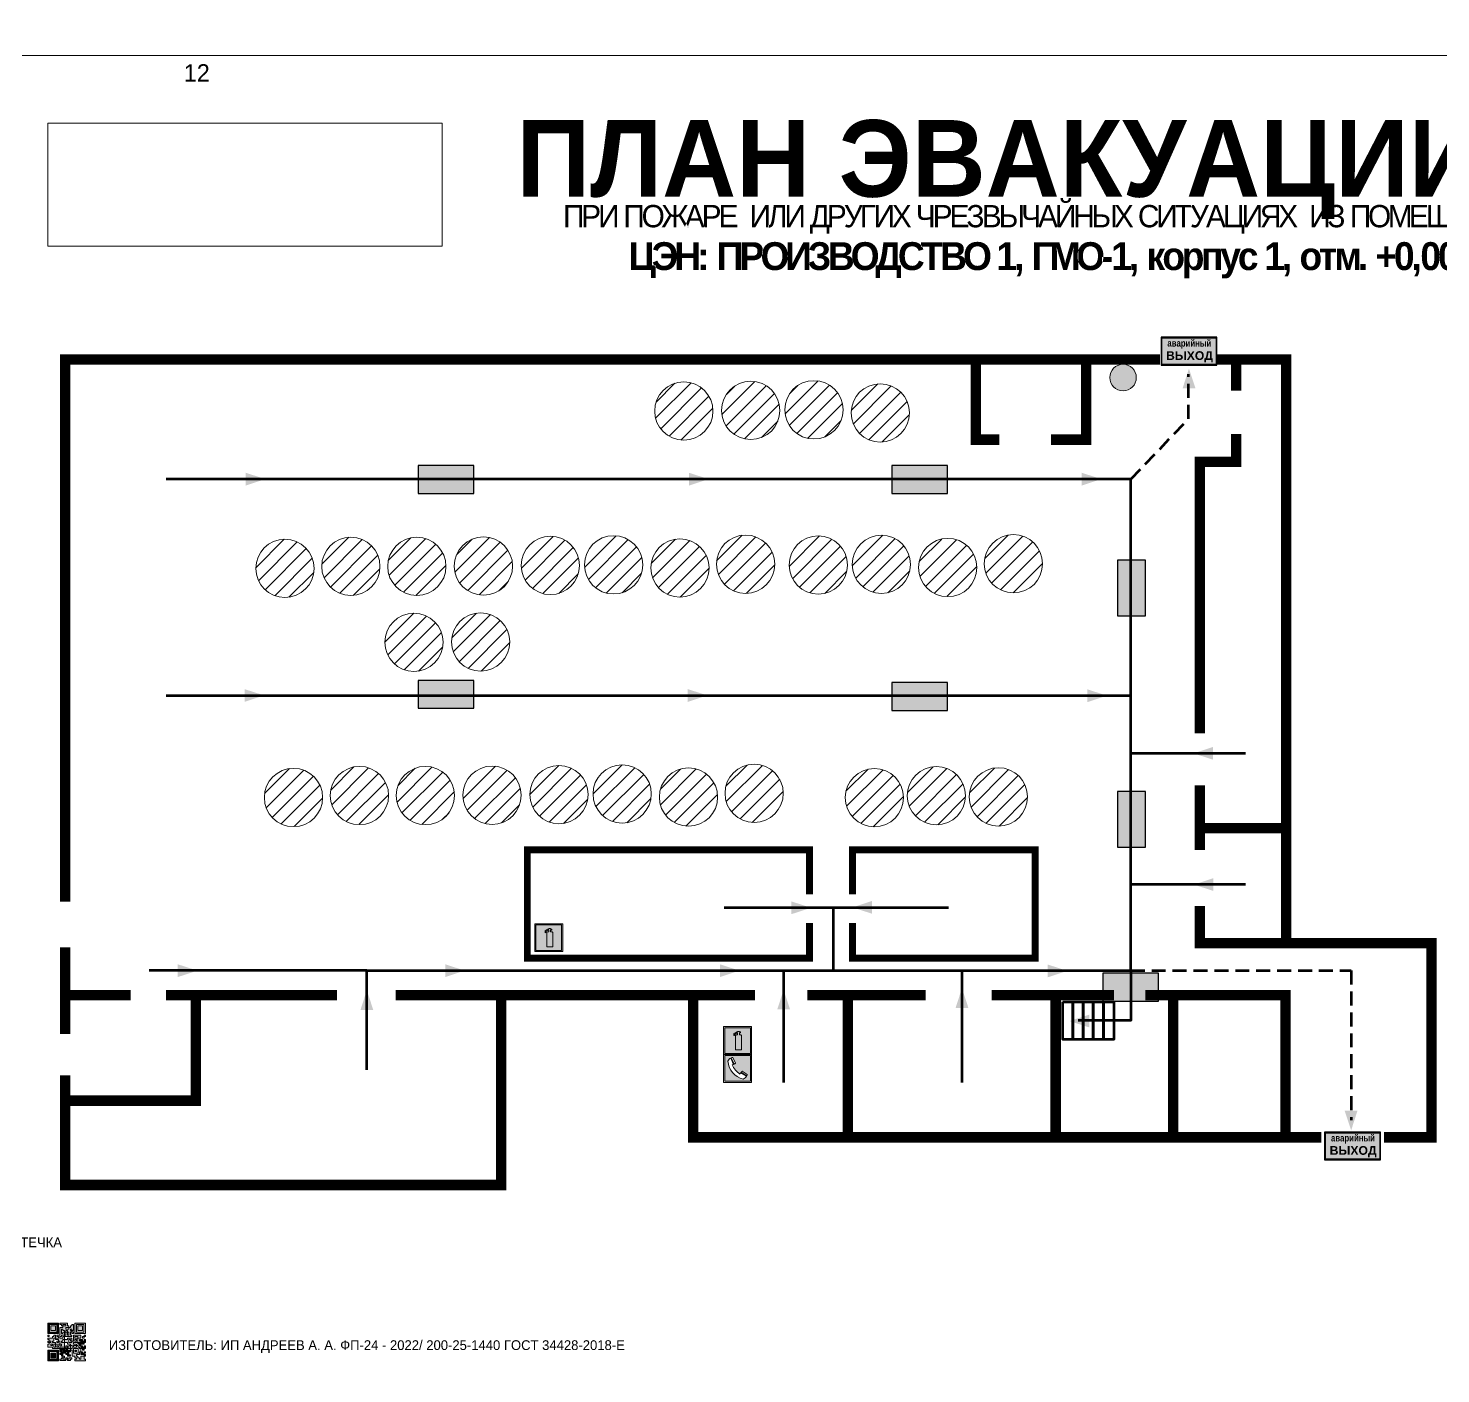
# Model space of a CAD drawing. Header units: millimetres. Extents: x 13810 to 67229, y 12374 to 21950.
# Drawn here: x 41934.3 to 42339.6, y 14171.8 to 14557.8 of the extents above; entities that cross this region are included whole.
import ezdxf

# ---------------------------------------------------------------- set-up
doc = ezdxf.new("R2010")
doc.units = ezdxf.units.MM
doc.linetypes.add('{ Wide Dash }', pattern=[12, 4, -2, 4, -2])
doc.layers.add('План_Штампы', color=7, linetype='Continuous')
doc.styles.add('обычный', font='arial.ttf')
picture_1 = doc.add_image_def('image1.jpg', size_in_pixel=(337, 105))

# ---------------------------------------------------------------- blocks, each defined once
blk = doc.blocks.new('A$C41C009D9')
at = {"true_color": 0xffffff}
blk.add_hatch(color=7, dxfattribs=at).paths.add_polyline_path([(0, 8), (-16, 8), (-16, 0), (0, 0)])
h = blk.add_hatch(color=126)
h.dxf.hatch_style = 1
h.paths.add_polyline_path([(-15.8, 7.8), (-15.8, 0.2), (-0.2, 0.2), (-0.2, 7.8)])
at = {"color": 126}
for points in [[(-16, 0), (0, 0), (0, 8), (-16, 8)], [(-16, 0), (0, 0), (0, 8), (-16, 8)], [(-15.8, 7.8), (-0.2, 7.8), (-0.2, 0.2), (-15.8, 0.2)]]:
    blk.add_lwpolyline(points, close=True, dxfattribs=at)
at = {"color": 7, "true_color": 0xffffff, "insert": (-15.8, 7.3), "char_height": 2.5, "width": 15.5999, "attachment_point": 1, "style": 'обычный'}
blk.add_mtext('\\pi1.6133;{\\fArial|b1|i0|c204|p34;\\H0.8x;\\W0.8;аварийный\\H1.25x;\\W1;\\P\\pi1.2327;ВЫХОД}', dxfattribs=at)
blk = doc.blocks.new('A$C7B4425F7')
at = {"true_color": 0xffffff}
blk.add_hatch(color=7, dxfattribs=at).paths.add_polyline_path([(0, 0), (-16, 0), (-16, -8), (0, -8)])
h = blk.add_hatch(color=126)
h.paths.add_polyline_path([(-0.2, -0.2), (-15.8, -0.2), (-15.8, -7.8), (-0.2, -7.8)])
h.paths.add_polyline_path([(-11.76, -2.03), (-11.76, -3.66), (-11.17, -3.66, -0.568275), (-11.17, -6.18), (-12.58, -6.18), (-12.58, -2.03)], flags=16)
h.paths.add_polyline_path([(-13.33, -4.12, -0.495768), (-13.59, -6.18), (-15.03, -6.18), (-15.03, -2.03), (-13.59, -2.03, -0.487973)], flags=16)
h.paths.add_polyline_path([(-10.25, -2.03), (-9.48, -2.03), (-9.48, -6.18), (-10.25, -6.18)], flags=16)
h.paths.add_polyline_path([(-13.84, -3.69), (-14.24, -3.69), (-14.24, -3.03), (-13.9, -3.03, -0.692621)], flags=0)
h.paths.add_polyline_path([(-9.15, -2.03), (-8.4, -2.03), (-8.04, -3.07), (-7.68, -2.03), (-6.93, -2.03), (-7.64, -4.1), (-6.93, -6.18), (-7.68, -6.18), (-8.04, -5.14), (-8.4, -6.18), (-9.15, -6.18), (-8.44, -4.1)], flags=16)
h.paths.add_polyline_path([(-11.76, -4.46), (-11.42, -4.46, -0.692621), (-11.36, -5.12), (-11.76, -5.12)], flags=0)
h.paths.add_polyline_path([(-13.9, -5.2), (-14.24, -5.2), (-14.24, -4.55), (-13.84, -4.55, -0.708038)], flags=0)
edge = h.paths.add_edge_path(flags=16)
edge.add_ellipse((-5.51, -4.08), major_axis=(0, 2.05), ratio=0.586184, start_angle=0, end_angle=360)
edge = h.paths.add_edge_path(flags=0)
edge.add_ellipse((-5.51, -4.08), major_axis=(0, 1.14), ratio=0.454828, start_angle=0, end_angle=360)
h.paths.add_polyline_path([(-4.13, -4.96, 0.377264), (-3.48, -4.52, 0.0555), (-3.16, -2.03), (-1.66, -2.03), (-1.66, -4.96), (-0.96, -4.96), (-0.96, -7.01), (-1.75, -7.01), (-1.75, -6.18), (-3.3, -6.18), (-3.3, -7.02), (-4.13, -7.02)], flags=16)
h.paths.add_polyline_path([(-2.73, -2.91), (-2.28, -2.91), (-2.28, -4.96), (-3.05, -4.96, 0.079136)], flags=0)
at = {"color": 126}
blk.add_lwpolyline([(-16, -8), (0, -8), (0, 0), (-16, 0)], close=True, dxfattribs=at)
blk = doc.blocks.new('A$C32E8229D')
at = {"true_color": 0xffffff}
blk.add_hatch(color=7, dxfattribs=at).paths.add_polyline_path([(0, 0), (0, -8), (16, -8), (16, 0)])
h = blk.add_hatch(color=126)
h.paths.add_polyline_path([(0.2, -0.2), (15.8, -0.2), (15.8, -7.8), (0.2, -7.8)])
h.paths.add_polyline_path([(13.49, -2.05), (12.08, -2.05), (11.37, -2.63, 0.162397), (11.29, -2.84), (11.29, -3.63), (10.35, -3.63), (10.35, -4.05), (11.68, -4.05), (11.68, -3.48), (12.26, -4.28), (11.29, -5.1), (11.29, -6.78), (11.85, -6.78), (11.85, -5.44), (12.8, -4.64), (12.8, -5.94), (14.46, -5.94), (14.46, -5.39), (13.45, -5.39), (13.45, -3.97), (12.46, -2.59), (13.15, -2.59), (13.69, -3.34), (14.18, -3)], flags=16)
h.paths.add_polyline_path([(10.74, -1.82, 1), (11.8, -1.82, 1)], flags=16)
h.paths.add_polyline_path([(9.39, -3.59), (5.99, -3.59), (6.56, -3.03), (5.91, -3.03), (5.1, -3.83), (5.91, -4.64), (6.56, -4.64), (5.99, -4.09), (9.39, -4.09)], flags=16)
h.paths.add_polyline_path([(4.29, -1.08), (1.72, -1.08), (1.72, -6.6), (4.29, -6.6)], flags=16)
at = {"color": 126}
blk.add_lwpolyline([(16, -8), (0, -8), (0, 0), (16, 0)], close=True, dxfattribs=at)
blk = doc.blocks.new('A$C456E1F9C')
at = {"lineweight": 5}
h = blk.add_hatch(color=242, dxfattribs=at)
h.paths.add_polyline_path([(0.51, -1.47), (0.51, -13.26), (12.29, -13.26), (12.29, -1.47)])
h.paths.add_polyline_path([(5.42, -4.95, -0.254479), (4.78, -5.4), (3.52, -2.53, -0.209735), (4.23, -2.4)], flags=16)
h.paths.add_polyline_path([(8.53, -8.6), (10.87, -10.17), (10.54, -10.76), (8.03, -9.13, -0.192251)], flags=16)
h.paths.add_polyline_path([(4.61, -5.49, 0.005518), (3.87, -5.72, 0.128647), (7.49, -10.01, 0.00809), (7.83, -9.33), (10.47, -10.97, -0.16736), (8.99, -12.25, -0.327862), (1.95, -3.95, -0.166952), (3.36, -2.62)], flags=16)
at = {"color": 242, "lineweight": 5}
for p, q in [((0, -13.77), (0, -0.97)), ((12.8, -0.97), (0, -0.97)), ((4.61, -5.49), (3.36, -2.62)), ((3.52, -2.53), (4.78, -5.4)), ((4.23, -2.4), (5.42, -4.95)), ((12.8, -13.77), (12.8, -0.97)), ((7.83, -9.33), (10.47, -10.97)), ((8.03, -9.13), (10.54, -10.76)), ((10.81, -10.12), (8.53, -8.6)), ((10.54, -10.76), (10.8, -10.3)), ((10.8, -10.3), (10.81, -10.12)), ((0, -13.77), (12.8, -13.77))]:
    blk.add_line(p, q, dxfattribs=at)
blk.add_lwpolyline([(0.51, -1.47), (12.29, -1.47), (12.29, -13.26), (0.51, -13.26)], close=True, dxfattribs=at)
for centre, radius, start, end in [((4.59, -5.34), 2.99, 114.28453, 152.19739), ((11.12, -3.31), 9.19, 183.99153, 256.60086), ((4.02, -3.27), 0.891, 76.32839, 123.70924), ((14.98, -39.1), 35.17, 107.14873, 108.41345), ((13.86, -0.94), 11.08, 205.55365, 234.87622), ((4.68, -4.59), 0.824, 276.9621, 334.07228), ((-13.31, 0.8), 23.44, 332.54871, 334.40268), ((8.94, -9.5), 0.989, 114.40924, 157.93883), ((7.87, -9.46), 3, 291.92908, 329.9329)]:
    blk.add_arc(centre, radius, start, end, dxfattribs=at)
blk = doc.blocks.new('A$C3AD82952')
at = {"true_color": 0xf5f5ff}
h = blk.add_hatch(color=7, dxfattribs=at)
h.dxf.hatch_style = 1
h.paths.add_polyline_path([(8.21, 8.73, 0.414214), (7.89, 9.05), (7.22, 9.05), (7.22, 9.92), (7.59, 9.92, 1), (7.57, 10.36), (7.22, 10.36), (7.22, 10.6), (6.43, 10.6), (6.43, 10.36), (6.01, 10.36), (4.74, 9.59), (4.74, 8.69), (4.98, 8.73), (4.98, 9.26), (6.12, 9.91), (6.43, 9.91), (6.43, 9.05), (5.76, 9.05, 0.414214), (5.44, 8.73), (5.44, 2.2), (8.21, 2.2)], flags=0)
h.paths.add_polyline_path([(12.8, 12.8), (0, 12.8), (0, 0), (12.8, 0)])
h.paths.add_polyline_path([(0.51, 12.29), (12.29, 12.29), (12.29, 0.51), (0.51, 0.51)], flags=16)
h.paths.add_polyline_path([(4.74, 9.59), (6.01, 10.36), (6.43, 10.36), (6.43, 10.6), (7.22, 10.6), (7.22, 10.36), (7.59, 10.36, -0.94586), (7.59, 9.92), (7.22, 9.92), (7.22, 9.05), (7.89, 9.05, -0.414214), (8.21, 8.73), (8.21, 2.2), (5.44, 2.2), (5.44, 8.73, -0.414214), (5.76, 9.05), (6.43, 9.05), (6.43, 9.91), (6.12, 9.91), (4.98, 9.26), (4.98, 8.73), (4.74, 8.69)], flags=0)
h = blk.add_hatch(color=242)
h.dxf.hatch_style = 1
h.paths.add_polyline_path([(12.29, 12.29), (0.51, 12.29), (0.51, 0.51), (12.29, 0.51)])
h.paths.add_polyline_path([(4.74, 8.69), (4.74, 9.59), (6.01, 10.36), (6.43, 10.36), (6.43, 10.6), (7.22, 10.6), (7.22, 10.36), (7.59, 10.36, -0.94586), (7.59, 9.92), (7.22, 9.92), (7.22, 9.05), (7.89, 9.05, -0.414214), (8.21, 8.73), (8.21, 2.2), (5.44, 2.2), (5.44, 8.73, -0.414214), (5.76, 9.05), (6.43, 9.05), (6.43, 9.91), (6.12, 9.91), (4.98, 9.26), (4.98, 8.73)], flags=16)
h = blk.add_hatch(color=7, dxfattribs=at)
h.dxf.hatch_style = 1
h.paths.add_polyline_path([(8.21, 8.73, 0.414214), (7.89, 9.05), (7.22, 9.05), (7.22, 9.92), (7.59, 9.92, 1), (7.57, 10.36), (7.22, 10.36), (7.22, 10.6), (6.43, 10.6), (6.43, 10.36), (6.01, 10.36), (4.74, 9.59), (4.74, 8.69), (4.98, 8.73), (4.98, 9.26), (6.12, 9.91), (6.43, 9.91), (6.43, 9.05), (5.76, 9.05, 0.414214), (5.44, 8.73), (5.44, 2.2), (8.21, 2.2)])
at = {"color": 242, "lineweight": 5}
for p, q in [((0, 0), (0, 12.8)), ((0, 12.8), (12.8, 12.8)), ((6.01, 10.36), (4.74, 9.59)), ((4.74, 9.59), (4.74, 8.69)), ((4.74, 8.69), (4.98, 8.73)), ((4.98, 9.26), (6.12, 9.91)), ((4.98, 8.73), (4.98, 9.26)), ((5.44, 2.2), (5.44, 8.73)), ((5.76, 9.05), (6.43, 9.05)), ((6.01, 10.36), (6.43, 10.36)), ((6.12, 9.91), (6.43, 9.91)), ((7.22, 10.6), (6.43, 10.6)), ((6.43, 10.6), (6.43, 10.36)), ((6.43, 9.91), (6.43, 9.05)), ((7.22, 10.36), (7.22, 10.6)), ((7.59, 10.36), (7.22, 10.36)), ((7.22, 9.05), (7.22, 9.92)), ((7.59, 9.92), (7.22, 9.92)), ((7.89, 9.05), (7.22, 9.05)), ((8.21, 2.2), (8.21, 8.73)), ((12.8, 0), (12.8, 12.8)), ((0, 0), (12.8, 0)), ((5.44, 2.2), (8.21, 2.2))]:
    blk.add_line(p, q, dxfattribs=at)
blk.add_lwpolyline([(0.51, 12.29), (12.29, 12.29), (12.29, 0.51), (0.51, 0.51)], close=True, dxfattribs=at)
for centre, radius, start, end in [((5.76, 8.73), 0.32, 90, 180), ((7.58, 10.14), 0.223, 273.18746, 86.81254), ((7.89, 8.73), 0.32, 0, 90)]:
    blk.add_arc(centre, radius, start, end, dxfattribs=at)
blk = doc.blocks.new('A$C7B8C2D5B')
at = {"lineweight": 0}
h = blk.add_hatch(color=5, dxfattribs=at)
h.dxf.hatch_style = 1
h.paths.add_polyline_path([(1.4, -3.02, 1), (-2.11, -3.02, 1)])
at = {"color": 5, "lineweight": 0}
blk.add_circle((-0.36, -3.02), 1.75, dxfattribs=at)
blk = doc.blocks.new('QR')
at = {"lineweight": 0}
h = blk.add_hatch(color=256, dxfattribs=at)
h.dxf.hatch_style = 1
h.paths.add_polyline_path([(9241.16, 2687.38), (9242.01, 2687.38), (9242.01, 2687.83), (9241.59, 2687.83), (9241.59, 2688.68), (9239.45, 2688.68), (9239.45, 2688.25), (9239.86, 2688.25), (9239.86, 2687.83), (9240.29, 2687.83), (9240.29, 2688.25), (9241.16, 2688.25), (9241.16, 2687.83), (9240.29, 2687.83), (9240.29, 2687.38), (9239.45, 2687.38), (9239.45, 2685.22), (9238.57, 2685.22), (9238.57, 2684.8), (9239.02, 2684.8), (9239.02, 2684.37), (9238.13, 2684.37), (9238.13, 2683.92), (9239.02, 2683.92), (9239.02, 2683.5), (9239.44, 2683.5), (9239.44, 2682.64), (9239.87, 2682.64), (9239.87, 2682.18), (9239.44, 2682.18), (9239.44, 2682.64), (9238.13, 2682.64), (9238.13, 2681.76), (9237.71, 2681.76), (9237.71, 2682.64), (9238.13, 2682.64), (9238.13, 2683.07), (9237.27, 2683.07), (9237.27, 2683.51), (9237.71, 2683.51), (9237.71, 2684.37), (9238.13, 2684.37), (9238.13, 2685.22), (9237.71, 2685.22), (9237.71, 2684.8), (9237.28, 2684.8), (9237.28, 2684.38), (9235.98, 2684.38), (9235.98, 2683.92), (9236.4, 2683.92), (9236.4, 2683.49), (9236.84, 2683.49), (9236.84, 2683.07), (9236.4, 2683.07), (9236.4, 2682.64), (9235.98, 2682.64), (9235.98, 2681.76), (9237.29, 2681.76), (9237.29, 2681.33), (9239.43, 2681.33), (9239.43, 2681.76), (9240.74, 2681.76), (9240.74, 2683.05), (9239.87, 2683.05), (9239.87, 2683.5), (9240.29, 2683.5), (9240.29, 2683.91), (9240.74, 2683.91), (9240.74, 2684.81), (9240.29, 2684.81), (9240.29, 2684.79), (9240.29, 2684.37), (9239.45, 2684.37), (9239.45, 2684.8), (9239.87, 2684.8), (9239.87, 2685.21), (9240.74, 2685.21), (9240.74, 2686.1), (9240.29, 2686.1), (9240.29, 2685.64), (9239.86, 2685.64), (9239.86, 2686.95), (9240.29, 2686.95), (9240.29, 2686.52), (9240.74, 2686.52), (9240.74, 2686.1), (9241.16, 2686.1), (9241.16, 2686.53), (9241.59, 2686.53), (9241.59, 2686.1), (9242.02, 2686.1), (9242.02, 2685.21), (9241.59, 2685.21), (9241.59, 2686.1), (9241.16, 2686.1), (9241.16, 2685.21), (9240.74, 2685.21), (9240.74, 2684.81), (9242.89, 2684.81), (9242.89, 2685.22), (9242.47, 2685.22), (9242.47, 2686.11), (9242.89, 2686.11), (9242.89, 2686.52), (9242.46, 2686.52), (9242.46, 2686.95), (9242.89, 2686.95), (9242.89, 2686.52), (9243.32, 2686.52), (9243.32, 2688.26), (9242.9, 2688.26), (9242.9, 2687.83), (9242.47, 2687.83), (9242.47, 2687.38), (9242.01, 2687.38), (9242.01, 2686.94), (9241.16, 2686.94)])
h.paths.add_polyline_path([(9239.02, 2682.18), (9239.02, 2681.76), (9238.54, 2681.76), (9238.54, 2682.18)], flags=16)
h.paths.add_polyline_path([(9237.27, 2682.65), (9237.27, 2682.19), (9236.83, 2682.19), (9236.83, 2682.65)], flags=16)
h = blk.add_hatch(color=256, dxfattribs=at)
h.dxf.hatch_style = 1
h.paths.add_polyline_path([(9238.15, 2687.83), (9236.83, 2687.83), (9236.83, 2686.52), (9238.15, 2686.52)], flags=0)
h.paths.add_polyline_path([(9239.01, 2685.65), (9239.01, 2688.68), (9235.98, 2688.68), (9235.98, 2685.65)])
h.paths.add_polyline_path([(9236.41, 2686.1), (9236.41, 2688.26), (9238.56, 2688.26), (9238.56, 2686.1)], flags=16)
h.paths.add_polyline_path([(9236.83, 2686.52), (9236.83, 2687.83), (9238.15, 2687.83), (9238.15, 2686.52)], flags=0)
h = blk.add_hatch(color=256, dxfattribs=at)
h.dxf.hatch_style = 1
h.paths.add_polyline_path([(9238.15, 2686.52), (9238.15, 2687.83), (9236.83, 2687.83), (9236.83, 2686.52)])
h.paths.add_polyline_path([(9245.91, 2686.52), (9245.91, 2687.83), (9244.59, 2687.83), (9244.59, 2686.52)], flags=0)
h.paths.add_polyline_path([(9246.77, 2685.65), (9246.77, 2688.68), (9243.74, 2688.68), (9243.74, 2685.65)])
h.paths.add_polyline_path([(9244.17, 2686.1), (9244.17, 2688.26), (9246.32, 2688.26), (9246.32, 2686.1)], flags=16)
h.paths.add_polyline_path([(9244.59, 2686.52), (9244.59, 2687.83), (9245.91, 2687.83), (9245.91, 2686.52)], flags=0)
h = blk.add_hatch(color=256, dxfattribs=at)
h.dxf.hatch_style = 1
h.paths.add_polyline_path([(9240.75, 2681.76), (9240.75, 2681.35), (9241.17, 2681.35), (9241.17, 2681.76)])
h.paths.add_polyline_path([(9241.6, 2682.18), (9241.17, 2682.18), (9241.17, 2681.76), (9241.6, 2681.76)])
h.paths.add_polyline_path([(9242.47, 2681.34), (9242.47, 2682.19), (9242.02, 2682.19), (9242.02, 2681.76), (9241.6, 2681.76), (9241.6, 2681.34)])
h.paths.add_polyline_path([(9239.87, 2678.3), (9239.44, 2678.3), (9239.44, 2677.89), (9241.17, 2677.89), (9241.17, 2678.3), (9240.28, 2678.3), (9240.28, 2678.73), (9239.87, 2678.73)])
h.paths.add_polyline_path([(9240.75, 2678.73), (9240.75, 2679.19), (9240.28, 2679.19), (9240.28, 2678.73)])
h.paths.add_polyline_path([(9241.6, 2678.73), (9241.17, 2678.73), (9241.17, 2678.3), (9241.6, 2678.3)])
h.paths.add_polyline_path([(9242.02, 2678.3), (9241.6, 2678.3), (9241.6, 2677.89), (9242.48, 2677.89), (9242.48, 2678.31), (9242.9, 2678.31), (9242.9, 2678.73), (9242.02, 2678.73)])
h.paths.add_polyline_path([(9246.36, 2684.37), (9246.36, 2684.79), (9245.93, 2684.79), (9245.93, 2684.37)])
h.paths.add_polyline_path([(9246.78, 2685.2), (9246.36, 2685.2), (9246.36, 2684.79), (9246.78, 2684.79)])
h.paths.add_polyline_path([(9245.91, 2687.83), (9244.59, 2687.83), (9244.59, 2686.52), (9245.91, 2686.52)])
h = blk.add_hatch(color=256, dxfattribs=at)
h.dxf.hatch_style = 1
h.paths.add_polyline_path([(9243.32, 2686.11), (9242.89, 2686.11), (9242.89, 2685.64), (9243.32, 2685.64)])
h.paths.add_polyline_path([(9239.02, 2683.07), (9239.02, 2683.5), (9238.56, 2683.5), (9238.56, 2683.07)])
h.paths.add_polyline_path([(9236.4, 2684.8), (9236.4, 2685.22), (9235.98, 2685.22), (9235.98, 2684.8)])
h.paths.add_polyline_path([(9236.4, 2683.07), (9236.4, 2683.49), (9235.98, 2683.49), (9235.98, 2683.07)])
h = blk.add_hatch(color=256, dxfattribs=at)
h.dxf.hatch_style = 1
h.paths.add_polyline_path([(9243.32, 2682.64), (9243.32, 2683.07), (9244.62, 2683.07), (9244.62, 2684.37), (9243.74, 2684.37), (9243.74, 2684.8), (9244.62, 2684.8), (9244.62, 2684.37), (9245.48, 2684.37), (9245.48, 2685.22), (9243.32, 2685.22), (9243.32, 2683.5), (9242.89, 2683.5), (9242.89, 2683.06), (9242.01, 2683.06), (9242.01, 2683.91), (9242.47, 2683.91), (9242.47, 2683.5), (9242.89, 2683.5), (9242.89, 2684.38), (9241.59, 2684.38), (9241.59, 2683.91), (9240.74, 2683.91), (9240.74, 2683.05), (9241.59, 2683.05), (9241.59, 2682.64), (9242.47, 2682.64), (9242.47, 2682.19), (9242.91, 2682.19), (9242.91, 2681.34), (9242.48, 2681.34), (9242.48, 2680.91), (9242.91, 2680.91), (9242.91, 2679.17), (9243.75, 2679.17), (9243.75, 2678.73), (9244.2, 2678.73), (9244.2, 2678.3), (9243.75, 2678.3), (9243.75, 2677.88), (9246.78, 2677.88), (9246.78, 2678.3), (9246.35, 2678.3), (9246.35, 2679.19), (9245.48, 2679.19), (9245.48, 2678.31), (9245.05, 2678.31), (9245.05, 2678.73), (9244.62, 2678.73), (9244.62, 2679.19), (9244.2, 2679.19), (9244.2, 2679.61), (9245.05, 2679.61), (9245.05, 2680.46), (9245.48, 2680.46), (9245.48, 2681.34), (9245.04, 2681.34), (9245.04, 2681.76), (9244.63, 2681.76), (9244.63, 2682.19), (9244.21, 2682.19), (9244.21, 2681.76), (9243.32, 2681.76), (9243.32, 2682.19), (9244.21, 2682.19), (9244.21, 2682.64)])
h.paths.add_polyline_path([(9243.75, 2683.49), (9243.75, 2683.92), (9244.21, 2683.92), (9244.21, 2683.49)], flags=16)
h.paths.add_polyline_path([(9243.32, 2681.34), (9244.63, 2681.34), (9244.63, 2680.04), (9243.32, 2680.04)], flags=16)
h.paths.add_polyline_path([(9243.76, 2680.89), (9244.18, 2680.89), (9244.18, 2680.48), (9243.76, 2680.48)], flags=0)
h = blk.add_hatch(color=256, dxfattribs=at)
h.dxf.hatch_style = 1
h.paths.add_polyline_path([(9246.36, 2683.07), (9246.78, 2683.07), (9246.78, 2683.92), (9246.36, 2683.92), (9246.36, 2683.49), (9245.92, 2683.49), (9245.92, 2683.92), (9245.06, 2683.92), (9245.06, 2683.49), (9245.48, 2683.49), (9245.48, 2683.07), (9244.62, 2683.07), (9244.62, 2682.65), (9245.05, 2682.65), (9245.05, 2682.18), (9245.48, 2682.18), (9245.48, 2682.65), (9246.36, 2682.65)])
h.paths.add_polyline_path([(9246.78, 2682.18), (9246.36, 2682.18), (9246.36, 2681.75), (9245.92, 2681.75), (9245.92, 2682.18), (9245.48, 2682.18), (9245.48, 2681.34), (9245.48, 2681.34), (9245.94, 2681.34), (9245.94, 2680.91), (9246.36, 2680.91), (9246.36, 2681.34), (9246.78, 2681.34)])
h = blk.add_hatch(color=256, dxfattribs=at)
h.dxf.hatch_style = 1
h.paths.add_polyline_path([(9235.98, 2680.9), (9235.98, 2677.86), (9239.02, 2677.86), (9239.02, 2680.9)])
h.paths.add_polyline_path([(9238.57, 2680.48), (9238.57, 2678.32), (9236.41, 2678.32), (9236.41, 2680.48)], flags=16)
h.paths.add_polyline_path([(9238.15, 2680.05), (9238.15, 2678.74), (9236.83, 2678.74), (9236.83, 2680.05)], flags=0)
h = blk.add_hatch(color=256, dxfattribs=at)
h.dxf.hatch_style = 1
h.paths.add_polyline_path([(9238.15, 2680.05), (9236.83, 2680.05), (9236.83, 2678.74), (9238.15, 2678.74)])
h = blk.add_hatch(color=256, dxfattribs=at)
h.dxf.hatch_style = 1
h.paths.add_polyline_path([(9242.02, 2680.46), (9242.48, 2680.46), (9242.48, 2680.91), (9241.58, 2680.91), (9241.58, 2681.35), (9241.17, 2681.35), (9241.17, 2680.91), (9240.75, 2680.91), (9240.75, 2681.33), (9239.43, 2681.33), (9239.43, 2680.46), (9239.86, 2680.46), (9239.86, 2680.92), (9240.3, 2680.92), (9240.3, 2680.46), (9239.86, 2680.46), (9239.86, 2680.04), (9239.44, 2680.04), (9239.44, 2679.62), (9239.86, 2679.62), (9239.86, 2679.19), (9240.29, 2679.19), (9240.29, 2680.03), (9241.18, 2680.03), (9241.18, 2680.47), (9241.6, 2680.47), (9241.6, 2680.03), (9241.18, 2680.03), (9241.18, 2679.61), (9241.6, 2679.61), (9241.6, 2679.19), (9242.47, 2679.19), (9242.47, 2679.6), (9242.02, 2679.6)])
h = blk.add_hatch(color=256, dxfattribs=at)
h.dxf.hatch_style = 1
h.paths.add_polyline_path([(9244.18, 2680.48), (9244.18, 2680.89), (9243.76, 2680.89), (9243.76, 2680.48)])
h = blk.add_hatch(color=256, dxfattribs=at)
h.dxf.hatch_style = 1
h.paths.add_polyline_path([(9245.93, 2680.04), (9245.93, 2680.46), (9245.48, 2680.46), (9245.48, 2679.62), (9246.35, 2679.62), (9246.35, 2680.04)])
h.paths.add_polyline_path([(9246.78, 2680.04), (9246.78, 2680.46), (9246.35, 2680.46), (9246.35, 2680.04)])
h.paths.add_polyline_path([(9246.78, 2679.18), (9246.78, 2679.62), (9246.35, 2679.62), (9246.35, 2679.18)])
for points in [[(9237.71, 2685.22), (9238.13, 2685.22), (9238.13, 2684.37), (9237.71, 2684.37), (9237.71, 2683.51), (9237.27, 2683.51), (9237.27, 2683.07), (9238.13, 2683.07), (9238.13, 2682.64), (9237.71, 2682.64), (9237.71, 2681.76), (9238.13, 2681.76), (9238.13, 2682.64), (9239.44, 2682.64), (9239.44, 2683.5), (9239.02, 2683.5), (9239.02, 2683.07), (9238.56, 2683.07), (9238.56, 2683.5), (9239.02, 2683.5), (9239.02, 2683.92), (9238.13, 2683.92), (9238.13, 2684.37), (9239.02, 2684.37), (9239.02, 2684.8), (9238.57, 2684.8), (9238.57, 2685.22), (9239.45, 2685.22), (9239.45, 2687.38), (9240.29, 2687.38), (9240.29, 2687.83), (9239.86, 2687.83), (9239.86, 2688.25), (9239.45, 2688.25), (9239.45, 2688.68), (9241.59, 2688.68), (9241.59, 2687.83), (9242.01, 2687.83), (9242.01, 2687.38), (9242.47, 2687.38), (9242.47, 2687.83), (9242.9, 2687.83), (9242.9, 2688.26), (9243.32, 2688.26), (9243.32, 2686.52), (9242.89, 2686.52), (9242.89, 2686.11), (9243.32, 2686.11), (9243.32, 2685.64), (9242.89, 2685.64), (9242.89, 2686.11), (9242.47, 2686.11), (9242.47, 2685.22), (9242.89, 2685.22), (9242.89, 2684.81), (9240.74, 2684.81), (9240.74, 2683.91), (9241.59, 2683.91), (9241.59, 2684.38), (9242.89, 2684.38), (9242.89, 2683.5), (9242.47, 2683.5), (9242.47, 2683.91), (9242.01, 2683.91), (9242.01, 2683.06), (9242.89, 2683.06), (9242.89, 2683.5), (9243.32, 2683.5), (9243.32, 2685.22), (9245.48, 2685.22), (9245.48, 2684.37), (9244.62, 2684.37), (9244.62, 2683.07), (9245.48, 2683.07), (9245.48, 2683.49), (9245.06, 2683.49), (9245.06, 2683.92), (9245.92, 2683.92), (9245.92, 2683.49), (9246.36, 2683.49), (9246.36, 2683.92), (9246.78, 2683.92), (9246.78, 2683.07), (9246.36, 2683.07), (9246.36, 2682.65), (9245.48, 2682.65), (9245.48, 2682.18), (9245.92, 2682.18), (9245.92, 2681.75), (9246.36, 2681.75), (9246.36, 2682.18), (9246.78, 2682.18), (9246.78, 2681.34), (9246.36, 2681.34), (9246.36, 2680.91), (9245.94, 2680.91), (9245.94, 2681.34), (9245.48, 2681.34), (9245.48, 2680.46), (9245.93, 2680.46), (9245.93, 2680.04), (9246.35, 2680.04), (9246.35, 2680.46), (9246.78, 2680.46), (9246.78, 2680.04), (9246.78, 2680.04), (9246.35, 2680.04), (9246.35, 2679.62), (9246.78, 2679.62), (9246.78, 2679.18), (9246.35, 2679.18), (9246.35, 2678.3), (9246.78, 2678.3), (9246.78, 2677.88), (9243.75, 2677.88), (9243.75, 2678.3), (9244.2, 2678.3), (9244.2, 2678.73), (9243.75, 2678.73), (9243.75, 2679.17), (9242.91, 2679.17), (9242.91, 2680.91), (9242.48, 2680.91), (9242.48, 2680.46), (9242.02, 2680.46), (9242.02, 2679.6), (9242.47, 2679.6), (9242.47, 2679.19), (9241.6, 2679.19), (9241.6, 2679.61), (9241.18, 2679.61), (9241.18, 2680.03), (9240.29, 2680.03), (9240.29, 2679.19), (9240.75, 2679.19), (9240.75, 2678.73), (9240.28, 2678.73), (9240.28, 2678.3), (9241.17, 2678.3), (9241.17, 2678.73), (9241.6, 2678.73), (9241.6, 2678.3), (9242.02, 2678.3), (9242.02, 2678.73), (9242.9, 2678.73), (9242.9, 2678.31), (9242.48, 2678.31), (9242.48, 2677.89), (9241.6, 2677.89), (9241.6, 2678.3), (9241.17, 2678.3), (9241.17, 2677.89), (9239.44, 2677.89), (9239.44, 2678.3), (9239.87, 2678.3), (9239.87, 2678.73), (9240.28, 2678.73), (9240.28, 2679.19), (9240.29, 2679.19), (9239.86, 2679.19), (9239.86, 2679.62), (9239.44, 2679.62), (9239.44, 2680.04), (9239.86, 2680.04), (9239.86, 2680.46), (9239.43, 2680.46), (9239.43, 2681.33), (9237.29, 2681.33), (9237.29, 2681.76), (9235.98, 2681.76), (9235.98, 2682.64), (9236.4, 2682.64), (9236.4, 2683.07), (9235.98, 2683.07), (9235.98, 2683.49), (9236.4, 2683.49), (9236.4, 2683.92), (9235.98, 2683.92), (9235.98, 2684.38), (9237.28, 2684.38), (9237.28, 2684.8), (9237.71, 2684.8), (9237.71, 2685.22), (9237.92, 2685.22)], [(9240.74, 2685.21), (9239.87, 2685.21), (9239.87, 2684.8), (9239.45, 2684.8), (9239.45, 2684.37), (9240.29, 2684.37), (9240.29, 2684.79), (9240.29, 2684.81), (9240.74, 2684.81), (9240.74, 2685.21), (9239.87, 2685.21)], [(9240.74, 2686.1), (9240.74, 2686.52), (9240.29, 2686.52), (9240.29, 2686.95), (9239.86, 2686.95), (9239.86, 2685.64), (9240.29, 2685.64), (9240.29, 2686.1), (9240.74, 2686.1), (9240.74, 2686.52)], [(9240.74, 2683.91), (9240.29, 2683.91), (9240.29, 2683.5), (9239.87, 2683.5), (9239.87, 2683.05), (9240.74, 2683.05), (9240.74, 2683.91)], [(9244.62, 2683.07), (9243.32, 2683.07), (9243.32, 2682.64), (9244.21, 2682.64), (9244.21, 2682.19), (9243.32, 2682.19), (9243.32, 2681.76), (9244.21, 2681.76), (9244.21, 2682.19), (9244.63, 2682.19), (9244.63, 2681.76), (9245.04, 2681.76), (9245.04, 2681.34), (9245.48, 2681.34)], [(9244.62, 2684.37), (9244.62, 2684.8), (9243.74, 2684.8), (9243.74, 2684.37), (9244.62, 2684.37)], [(9245.48, 2682.18), (9245.05, 2682.18), (9245.05, 2682.65), (9244.62, 2682.65), (9244.62, 2683.07)], [(9240.74, 2683.05), (9240.74, 2681.76), (9239.43, 2681.76), (9239.43, 2681.33), (9240.75, 2681.33), (9240.75, 2681.35), (9240.75, 2680.91), (9241.17, 2680.91), (9241.17, 2681.35), (9241.58, 2681.35), (9241.58, 2680.91), (9242.48, 2680.91), (9242.48, 2681.34), (9242.91, 2681.34), (9242.91, 2682.19), (9242.47, 2682.19), (9242.47, 2682.64), (9241.59, 2682.64), (9241.59, 2683.05), (9240.74, 2683.05)], [(9239.86, 2680.46), (9239.86, 2680.92), (9240.3, 2680.92), (9240.3, 2680.46), (9239.86, 2680.46)], [(9241.6, 2681.76), (9242.02, 2681.76), (9242.02, 2682.19), (9242.47, 2682.19), (9242.47, 2681.34), (9241.6, 2681.34), (9241.6, 2681.76)], [(9245.48, 2680.46), (9245.05, 2680.46), (9245.05, 2679.61), (9244.2, 2679.61), (9244.2, 2679.19), (9244.62, 2679.19), (9244.62, 2678.73), (9245.05, 2678.73), (9245.05, 2678.31), (9245.48, 2678.31), (9245.48, 2679.19), (9246.35, 2679.19), (9246.35, 2679.07)], [(9245.48, 2682.18), (9245.48, 2681.34)], [(9246.35, 2679.62), (9245.48, 2679.62), (9245.48, 2680.46)], [(9245.48, 2680.46), (9245.48, 2679.62), (9246.35, 2679.62), (9246.35, 2680.04), (9245.93, 2680.04), (9245.93, 2680.46), (9245.48, 2680.46), (9245.48, 2679.62)], [(9246.35, 2679.62), (9246.35, 2679.18)]]:
    blk.add_lwpolyline(points, dxfattribs=at)
for points in [[(9235.98, 2685.65), (9239.01, 2685.65), (9239.01, 2688.68), (9235.98, 2688.68)], [(9236.41, 2688.26), (9238.56, 2688.26), (9238.56, 2686.1), (9236.41, 2686.1)], [(9236.83, 2687.83), (9238.15, 2687.83), (9238.15, 2686.52), (9236.83, 2686.52)], [(9240.29, 2687.83), (9241.16, 2687.83), (9241.16, 2688.25), (9240.29, 2688.25)], [(9240.29, 2688.25), (9241.16, 2688.25), (9241.16, 2687.83), (9240.29, 2687.83)], [(9242.01, 2687.38), (9241.16, 2687.38), (9241.16, 2686.94), (9242.01, 2686.94)], [(9241.16, 2687.38), (9242.01, 2687.38), (9242.01, 2686.94), (9241.16, 2686.94)], [(9243.74, 2685.65), (9246.77, 2685.65), (9246.77, 2688.68), (9243.74, 2688.68)], [(9244.17, 2688.26), (9246.32, 2688.26), (9246.32, 2686.1), (9244.17, 2686.1)], [(9244.59, 2687.83), (9245.91, 2687.83), (9245.91, 2686.52), (9244.59, 2686.52)], [(9235.98, 2684.8), (9236.4, 2684.8), (9236.4, 2685.22), (9235.98, 2685.22)], [(9236.4, 2683.07), (9236.84, 2683.07), (9236.84, 2683.49), (9236.4, 2683.49)], [(9241.16, 2686.1), (9240.74, 2686.1), (9240.74, 2685.21), (9241.16, 2685.21)], [(9241.16, 2686.53), (9241.59, 2686.53), (9241.59, 2686.1), (9241.16, 2686.1)], [(9241.59, 2686.1), (9242.02, 2686.1), (9242.02, 2685.21), (9241.59, 2685.21)], [(9242.89, 2686.52), (9242.46, 2686.52), (9242.46, 2686.95), (9242.89, 2686.95)], [(9243.75, 2683.92), (9244.21, 2683.92), (9244.21, 2683.49), (9243.75, 2683.49)], [(9245.93, 2684.79), (9246.36, 2684.79), (9246.36, 2684.37), (9245.93, 2684.37)], [(9246.36, 2685.2), (9246.78, 2685.2), (9246.78, 2684.79), (9246.36, 2684.79)], [(9235.98, 2677.86), (9239.02, 2677.86), (9239.02, 2680.9), (9235.98, 2680.9)], [(9236.41, 2680.48), (9238.57, 2680.48), (9238.57, 2678.32), (9236.41, 2678.32)], [(9236.83, 2682.19), (9237.27, 2682.19), (9237.27, 2682.65), (9236.83, 2682.65)], [(9236.83, 2680.05), (9238.15, 2680.05), (9238.15, 2678.74), (9236.83, 2678.74)], [(9238.54, 2682.18), (9239.02, 2682.18), (9239.02, 2681.76), (9238.54, 2681.76)], [(9239.44, 2682.64), (9239.87, 2682.64), (9239.87, 2682.18), (9239.44, 2682.18)], [(9240.75, 2681.76), (9241.17, 2681.76), (9241.17, 2681.35), (9240.75, 2681.35)], [(9241.17, 2682.18), (9241.6, 2682.18), (9241.6, 2681.76), (9241.17, 2681.76)], [(9241.18, 2680.03), (9241.6, 2680.03), (9241.6, 2680.47), (9241.18, 2680.47)], [(9243.32, 2680.04), (9244.63, 2680.04), (9244.63, 2681.34), (9243.32, 2681.34)], [(9243.76, 2680.89), (9244.18, 2680.89), (9244.18, 2680.48), (9243.76, 2680.48)]]:
    blk.add_lwpolyline(points, close=True, dxfattribs=at)

msp = doc.modelspace()

# ---------------------------------------------------------------- hatches: boundary and pattern name
at = {"lineweight": 0}
h = msp.add_hatch(dxfattribs=at)
h.set_pattern_fill('ANSI31', color=256)
h.set_pattern_definition([(45, (13602.9087, 13153.6108), (-2.24506403, 2.24506403), [])])
h.paths.add_polyline_path([(42130.79, 14447.95, 1), (42114.07, 14447.95, 1)])
h.paths.add_polyline_path([(42149.99, 14448.13, 1), (42133.27, 14448.13, 1)])
h.paths.add_polyline_path([(42151.4, 14448.3, 1), (42168.12, 14448.3, 1)])
h.paths.add_polyline_path([(42187.14, 14447.41, 1), (42170.43, 14447.41, 1)])
h.paths.add_polyline_path([(42016.32, 14402.81, 1), (41999.61, 14402.81, 1)])
h.paths.add_polyline_path([(42035.25, 14403.39, 1), (42018.53, 14403.39, 1)])
h.paths.add_polyline_path([(42054.18, 14403.39, 1), (42037.46, 14403.39, 1)])
h.paths.add_polyline_path([(42056.58, 14403.47, 1), (42073.3, 14403.47, 1)])
h.paths.add_polyline_path([(42092.5, 14403.65, 1), (42075.79, 14403.65, 1)])
h.paths.add_polyline_path([(42110.63, 14403.83, 1), (42093.91, 14403.83, 1)])
h.paths.add_polyline_path([(42129.65, 14402.93, 1), (42112.94, 14402.93, 1)])
h.paths.add_polyline_path([(42148.5, 14404.01, 1), (42131.78, 14404.01, 1)])
h.paths.add_polyline_path([(42169.36, 14403.78, 1), (42152.65, 14403.78, 1)])
h.paths.add_polyline_path([(42187.49, 14403.96, 1), (42170.77, 14403.96, 1)])
h.paths.add_polyline_path([(42206.51, 14403.06, 1), (42189.8, 14403.06, 1)])
h.paths.add_polyline_path([(42225.36, 14404.14, 1), (42208.64, 14404.14, 1)])
h.paths.add_polyline_path([(42053.35, 14381.61, 1), (42036.63, 14381.61, 1)])
h.paths.add_polyline_path([(42072.47, 14381.7, 1), (42055.75, 14381.7, 1)])
h.paths.add_polyline_path([(42018.79, 14337.08, 1), (42002.08, 14337.08, 1)])
h.paths.add_polyline_path([(42037.72, 14337.65, 1), (42021, 14337.65, 1)])
h.paths.add_polyline_path([(42056.64, 14337.65, 1), (42039.93, 14337.65, 1)])
h.paths.add_polyline_path([(42059.05, 14337.74, 1), (42075.77, 14337.74, 1)])
h.paths.add_polyline_path([(42078.25, 14337.92, 1), (42094.97, 14337.92, 1)])
h.paths.add_polyline_path([(42113.1, 14338.1, 1), (42096.38, 14338.1, 1)])
h.paths.add_polyline_path([(42115.41, 14337.2, 1), (42132.12, 14337.2, 1)])
h.paths.add_polyline_path([(42150.97, 14338.28, 1), (42134.25, 14338.28, 1)])
h.paths.add_polyline_path([(42168.76, 14337.04, 1), (42185.48, 14337.04, 1)])
h.paths.add_polyline_path([(42203.27, 14337.6, 1), (42186.55, 14337.6, 1)])
h.paths.add_polyline_path([(42221.06, 14337.26, 1), (42204.34, 14337.26, 1)])

# ---------------------------------------------------------------- linework, layer by layer
at = {"color": 126, "lineweight": 0, "true_color": 0x008754}
for points in [[(41918.46, 14944.93), (42518.46, 14944.93), (42518.46, 14549.93), (41918.46, 14549.93)], [(41918.46, 14944.93), (42518.46, 14944.93), (42518.46, 14549.93), (41918.46, 14549.93)], [(41918.46, 14944.93), (42518.46, 14944.93), (42518.46, 14549.93), (41918.46, 14549.93)], [(41918.46, 14944.93), (42518.46, 14944.93), (42518.46, 14549.93), (41918.46, 14549.93)], [(41918.46, 14549.93), (42518.46, 14549.93), (42518.46, 14154.93), (41918.46, 14154.93)], [(41918.46, 14549.93), (42518.46, 14549.93), (42518.46, 14154.93), (41918.46, 14154.93)], [(41918.46, 14549.93), (42518.46, 14549.93), (42518.46, 14154.93), (41918.46, 14154.93)], [(41918.46, 14549.93), (42518.46, 14549.93), (42518.46, 14154.93), (41918.46, 14154.93)]]:
    msp.add_lwpolyline(points, close=True, dxfattribs=at)
at = {"lineweight": 100}
for points, const_width in [([(42259.04, 14462.72), (41944.93, 14462.72), (41944.93, 14307.2)], 3), ([(42206.19, 14462.72), (42206.19, 14439.75), (42212.93, 14439.75)], 3), ([(42227.8, 14439.75), (42237.9, 14439.75), (42237.9, 14462.72)], 3), ([(42323.36, 14239.59), (42336.96, 14239.59), (42336.96, 14295.29), (42295.28, 14295.29), (42295.28, 14462.72), (42275.53, 14462.72)], 3), ([(42280.89, 14462.72), (42280.89, 14453.82)], 3), ([(42280.89, 14441.35), (42280.89, 14433.38), (42270.49, 14433.38), (42270.49, 14355.52)], 3), ([(42270.49, 14340.6), (42270.49, 14322.03)], 3), ([(42270.49, 14328.26), (42295.28, 14328.26)], 3), ([(42158.52, 14309.34), (42158.52, 14322.03), (42077.53, 14322.03), (42077.53, 14291), (42158.52, 14291), (42158.52, 14301.05)], 2), ([(42170.87, 14309.34), (42170.87, 14322.03), (42223.27, 14322.03), (42223.27, 14291), (42170.87, 14291), (42170.87, 14301.05)], 2), ([(42270.49, 14305.95), (42270.49, 14295.29), (42295.28, 14295.29)], 3), ([(41944.93, 14294.09), (41944.93, 14269.19)], 3), ([(41944.93, 14257.39), (41944.93, 14225.93), (42070.02, 14225.93), (42070.02, 14280.35), (42125.1, 14280.35), (42125.1, 14239.59), (42305.37, 14239.59)], 3), ([(41944.93, 14280.35), (41963.67, 14280.35)], 3), ([(41944.93, 14250.1), (41982.42, 14250.1), (41982.42, 14280.35)], 3), ([(42022.92, 14280.35), (41973.87, 14280.35)], 3), ([(42070.02, 14280.35), (42039.73, 14280.35)], 3), ([(42125.1, 14280.35), (42142.9, 14280.35)], 3), ([(42157.88, 14280.35), (42191.82, 14280.35)], 3), ([(42169.47, 14280.35), (42169.47, 14239.59)], 3), ([(42210.77, 14280.35), (42245.9, 14280.35)], 3), ([(42229.13, 14280.35), (42229.13, 14239.59)], 3), ([(42254.82, 14280.35), (42295.05, 14280.35), (42295.05, 14239.59)], 3), ([(42262.83, 14280.35), (42262.83, 14239.59)], 3)]:
    msp.add_lwpolyline(points, dxfattribs=dict(at, const_width=const_width))
at = {"color": 126, "linetype": '{ Wide Dash }', "lineweight": 100, "true_color": 0x008754}
for points in [[(42250.68, 14428.37), (42267.26, 14445.73), (42267.26, 14458.52)], [(42250.68, 14287.41), (42313.93, 14287.41), (42313.93, 14244.52)]]:
    msp.add_lwpolyline(points, dxfattribs=at)
at = {"color": 126, "lineweight": 100, "true_color": 0x008754}
for points in [[(42250.68, 14287.41), (42250.68, 14428.37), (41973.9, 14428.37)], [(41973.9, 14366.38), (42250.68, 14366.38)], [(42250.68, 14349.78), (42283.6, 14349.78)], [(42283.6, 14312.16), (42250.68, 14312.16)], [(42134.03, 14305.53), (42198.4, 14305.53)], [(42165.28, 14305.53), (42165.28, 14287.41)], [(42031.46, 14258.99), (42031.46, 14287.41), (41969.02, 14287.41)], [(42031.46, 14287.41), (42250.68, 14287.41), (42250.68, 14273.11), (42235.59, 14273.11)], [(42150.99, 14287.41), (42150.99, 14255.34)], [(42202.26, 14255.34), (42202.26, 14287.41)]]:
    msp.add_lwpolyline(points, dxfattribs=at)
at = {"lineweight": 100}
for points in [[(42231.14, 14278.43), (42234.07, 14278.43), (42234.07, 14267.66), (42231.14, 14267.66)], [(42234.07, 14278.43), (42236.99, 14278.43), (42236.99, 14267.66), (42234.07, 14267.66)], [(42236.99, 14278.43), (42239.92, 14278.43), (42239.92, 14267.66), (42236.99, 14267.66)], [(42239.92, 14278.43), (42242.84, 14278.43), (42242.84, 14267.66), (42239.92, 14267.66)], [(42242.84, 14278.43), (42245.77, 14278.43), (42245.77, 14267.66), (42242.84, 14267.66)]]:
    msp.add_lwpolyline(points, close=True, dxfattribs=at)
at = {"lineweight": 0}
for centre in [(42122.43, 14447.95), (42141.63, 14448.13), (42159.76, 14448.3), (42178.79, 14447.41), (42140.14, 14404.01), (42217, 14404.14), (42007.96, 14402.81), (42026.89, 14403.39), (42045.82, 14403.39), (42064.94, 14403.47), (42084.14, 14403.65), (42102.27, 14403.83), (42121.3, 14402.93), (42161, 14403.78), (42179.13, 14403.96), (42198.16, 14403.06), (42044.99, 14381.61), (42064.11, 14381.7), (42010.43, 14337.08), (42029.36, 14337.65), (42048.29, 14337.65), (42067.41, 14337.74), (42086.61, 14337.92), (42104.74, 14338.1), (42123.77, 14337.2), (42142.61, 14338.28), (42177.12, 14337.04), (42194.91, 14337.6), (42212.7, 14337.26)]:
    msp.add_circle(centre, 8.36, dxfattribs=at)
at = {"layer": 'План_Штампы', "color": 126, "true_color": 0x008754}
for points in [[(42269.22, 14454.5), (42265.56, 14454.5), (42267.37, 14460.12)], [(41996.74, 14426.57), (41996.74, 14430.23), (42002.36, 14428.43)], [(42123.92, 14426.57), (42123.93, 14430.23), (42129.55, 14428.43)], [(42236.62, 14426.57), (42236.63, 14430.23), (42242.25, 14428.43)], [(41996.38, 14364.51), (41996.38, 14368.17), (42002.01, 14366.37)], [(42123.57, 14364.51), (42123.57, 14368.17), (42129.19, 14366.37)], [(42238.24, 14364.45), (42238.24, 14368.11), (42243.86, 14366.3)], [(42274.3, 14351.59), (42274.3, 14347.93), (42268.68, 14349.74)], [(42274.38, 14313.95), (42274.38, 14310.29), (42268.76, 14312.09)], [(42153.28, 14303.6), (42153.29, 14307.27), (42158.91, 14305.46)], [(42176.45, 14307.4), (42176.44, 14303.74), (42170.82, 14305.55)], [(41977.23, 14285.57), (41977.23, 14289.23), (41982.85, 14287.42)], [(42053.97, 14285.57), (42053.97, 14289.23), (42059.59, 14287.42)], [(42132.77, 14285.57), (42132.77, 14289.23), (42138.39, 14287.42)], [(42226.85, 14285.5), (42226.86, 14289.16), (42232.48, 14287.35)], [(42033.32, 14276.15), (42029.66, 14276.16), (42031.47, 14281.78)], [(42152.91, 14276.28), (42149.25, 14276.28), (42151.06, 14281.91)], [(42204.08, 14276.74), (42200.42, 14276.74), (42202.23, 14282.36)], [(42238.76, 14274.79), (42238.75, 14271.13), (42233.13, 14272.94)], [(42312.06, 14247.21), (42315.72, 14247.21), (42313.91, 14241.58)]]:
    msp.add_solid(points, dxfattribs=at)

# ---------------------------------------------------------------- block references
for p in [(42275.36, 14461.14), (42322.31, 14233.11)]:
    msp.add_blockref('A$C41C009D9', p)
for name, p, xscale, yscale, zscale in [('A$C7B8C2D5B', (42249.24, 14464.12), 2.177419353276491, 2.177419353276491, 2.177419353276491), ('A$C3AD82952', (42079.69, 14292.87), 0.625, 0.625, 0.625), ('A$C3AD82952', (42133.85, 14263.34), 0.625, 0.625, 0.625), ('A$C456E1F9C', (42133.85, 14263.95), 0.625, 0.625, 0.625)]:
    msp.add_blockref(name, p, dxfattribs=dict(xscale=xscale, yscale=yscale, zscale=zscale))
at = {"color": 22, "lineweight": 100, "true_color": 0xbb1e10}
msp.add_blockref('QR', (32703.97, 11497.64), dxfattribs=at)
at = {"layer": 'План_Штампы', "color": 126, "true_color": 0x008754, "xscale": -1}
for p in [(42062.2, 14432.31), (42198.1, 14432.31), (42062.2, 14370.67), (42198.1, 14370.03)]:
    msp.add_blockref('A$C32E8229D', p, dxfattribs=at)
at = {"layer": 'План_Штампы', "color": 126, "true_color": 0x008754, "xscale": -1, "rotation": 270}
for p in [(42254.87, 14389.18), (42254.87, 14322.83)]:
    msp.add_blockref('A$C32E8229D', p, dxfattribs=at)
at = {"layer": 'План_Штампы'}
msp.add_blockref('A$C7B4425F7', (42258.66, 14286.69), dxfattribs=at)

# ---------------------------------------------------------------- texts
at = {"lineweight": 0, "style": 'обычный'}
for s, insert, char_height, width, attachment_point in [('{\\fProxima Nova Rg|b0|i0|c204|p2;12\\H1.1967x; }', (41982.69, 14544.95), 5, 126.6484, 5), ('{\\fProxima Nova Rg|b1|i0|c204|p2;ПЛАН ЭВАКУАЦИИ}', (42074.42, 14531.42), 22, 493.8901, 1), ('\\pi-8.4,l8.4,t8.4;{\\fProxima Nova Rg|b0|i0|c204|p2;АПТЕЧКА\\H1.1667x; }', (41935.43, 14209.47), 2.8, 126.6484, 5), ('\\pi-8.4,l8.4,t8.4;{\\fProxima Nova Rg|b0|i0|c204|p2;ИЗГОТОВИТЕЛЬ: ИП АНДРЕЕВ А. А.\\fProxima Nova Rg|b0|i0|c0|p2; \\fProxima Nova Rg|b0|i0|c204|p2;ФП-24 - 2022/ 200-25-1440 ГОСТ 34428-2018-Е\\H1.2266x; }', (42031.47, 14179.57), 2.8, 191.3484, 5)]:
    msp.add_mtext(s, dxfattribs=dict(at, insert=insert, char_height=char_height, width=width, attachment_point=attachment_point))
at = {"color": 0, "lineweight": 0, "insert": (42225.23, 14507.19), "char_height": 8, "width": 449.2158, "attachment_point": 5, "style": 'обычный'}
msp.add_mtext('{\\fArial Black|b1|i0|c204|p34;\\H2x;\\T0.85;  \\fArial Narrow|b0|i0|c204|p34;\\H0.8x;\\W0.9;\\P\\fProxima Nova Rg|b0|i0|c204|p2;\\H0.5x;\\W1;\\C256;ПРИ ПОЖАРЕ  ИЛИ ДРУГИХ ЧРЕЗВЫЧАЙНЫХ СИТУАЦИЯХ  ИЗ ПОМЕЩЕНИЙ \\fProxima Nova Rg|b1|i0|c204|p2;\\H1.25x;\\PЦЭН: ПРОИЗВОДСТВО 1, ГМО-1, корпус 1, отм. +0,00}', dxfattribs=at)

# ---------------------------------------------------------------- pictures from other files: only their frames are drawn
at = {"color": 7, "lineweight": 0, "true_color": 0xf5f5ff}
image = msp.add_image(picture_1, insert=(41939.95, 14495.27), size_in_units=(113.11, 35.24), dxfattribs=at)
image.dxf.flags = 7

doc.saveas('drawing.dxf')
